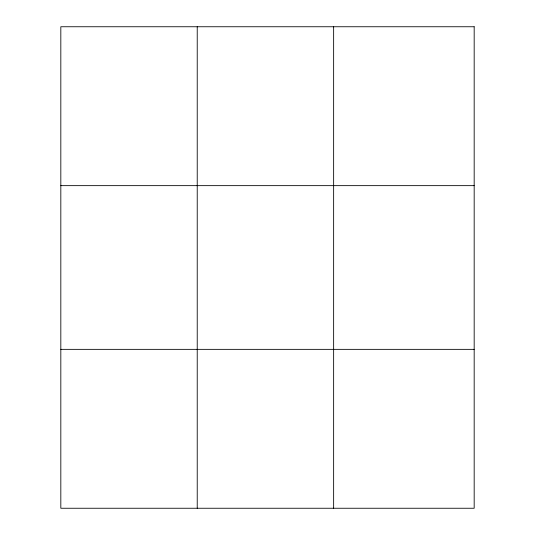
<?xml version="1.0" encoding="UTF-8"?>
<svg xmlns="http://www.w3.org/2000/svg" width="535" height="535" viewBox="0 0 535 535"><rect width="100%" height="100%" fill="white"/><g stroke="black" fill="none" stroke-linecap="round" stroke-linejoin="round"><path stroke-width="0.8" d="M197.228 508.25L197.228 26.75M333.639 508.25L333.639 26.75M60.823 185.645L474.177 185.645M60.823 349.355L474.177 349.355M474.177 26.75L474.177 508.25L60.823 508.25L60.823 26.75L474.177 26.75"/></g></svg>
